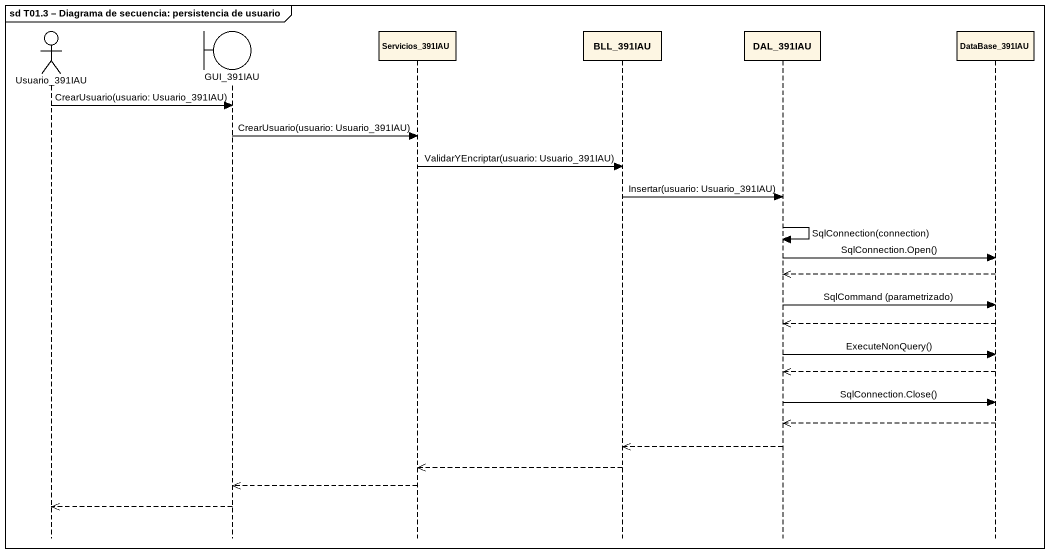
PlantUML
@startuml
mainframe sd T01.3 – Diagrama de secuencia: persistencia de usuario
hide footbox
actor Usuario_391IAU
boundary GUI_391IAU
participant Servicios_391IAU
participant BLL_391IAU
participant DAL_391IAU
participant DataBase_391IAU

Usuario_391IAU -> GUI_391IAU : CrearUsuario(usuario: Usuario_391IAU)
GUI_391IAU -> Servicios_391IAU : CrearUsuario(usuario: Usuario_391IAU)
Servicios_391IAU -> BLL_391IAU : ValidarYEncriptar(usuario: Usuario_391IAU)
BLL_391IAU -> DAL_391IAU : Insertar(usuario: Usuario_391IAU)
DAL_391IAU -> DAL_391IAU : SqlConnection(connection)
DAL_391IAU -> DataBase_391IAU : SqlConnection.Open()
DataBase_391IAU -->> DAL_391IAU
DAL_391IAU -> DataBase_391IAU : SqlCommand (parametrizado)
DataBase_391IAU -->> DAL_391IAU
DAL_391IAU -> DataBase_391IAU : ExecuteNonQuery()
DataBase_391IAU -->> DAL_391IAU
DAL_391IAU -> DataBase_391IAU : SqlConnection.Close()
DataBase_391IAU -->> DAL_391IAU
DAL_391IAU -->> BLL_391IAU
BLL_391IAU -->> Servicios_391IAU
Servicios_391IAU -->> GUI_391IAU
GUI_391IAU -->> Usuario_391IAU
@enduml
